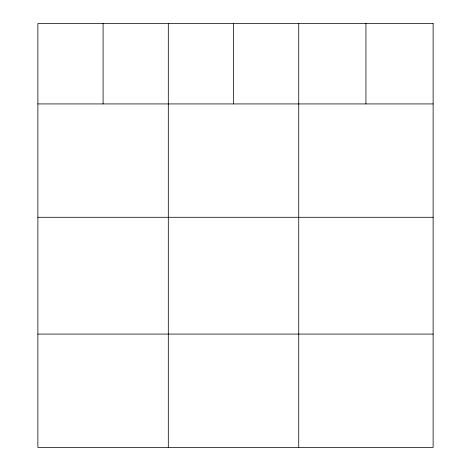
<?xml version="1.0" encoding="UTF-8"?>
<svg xmlns="http://www.w3.org/2000/svg" width="471" height="471" viewBox="0 0 471 471"><rect width="100%" height="100%" fill="white"/><g stroke="black" fill="none" stroke-linecap="round" stroke-linejoin="round"><path stroke-width="0.71" d="M37.874 103.926L433.126 103.926M37.874 217.29L433.126 217.29M37.874 334.086L433.126 334.086M365.932 23.55L365.932 103.926M298.738 23.55L298.738 447.45M233.522 23.55L233.522 103.926M168.306 23.55L168.306 447.45M103.09 23.55L103.09 103.926M433.126 23.55L37.874 23.55L37.874 447.45L433.126 447.45L433.126 23.55"/></g></svg>
